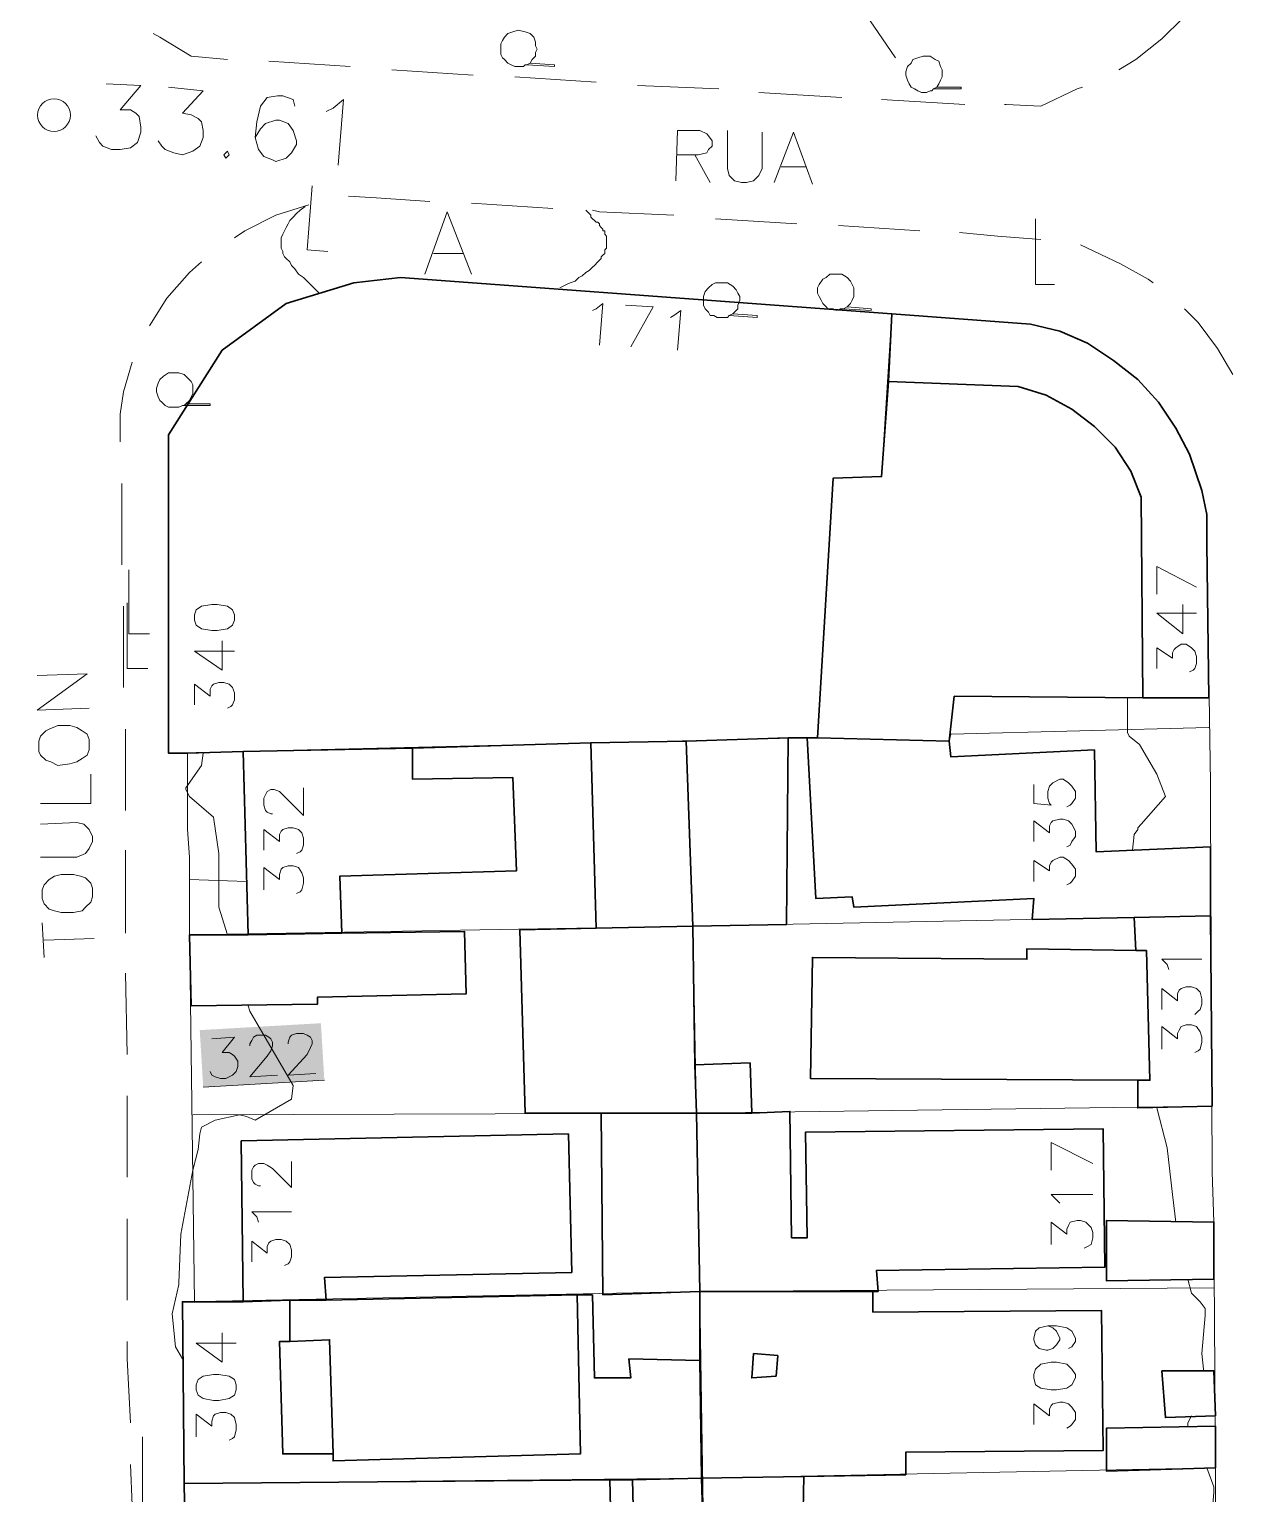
# Model space of a CAD drawing. Extents: x -2391 to 32076, y -11492 to 5852.
# Drawn here: x 4880.4 to 4939.7, y -1048.4 to -976.7 of the extents above; entities that cross this region are included whole.
import ezdxf

# ---------------------------------------------------------------- set-up
doc = ezdxf.new("R2010")
doc.units = 0
doc.header["$LTSCALE"] = 7
for name, color, linetype in [('ALVE-CT', 3, 'CONTINUOUS'), ('PDF_A101 - EDIFICACAO', 7, 'CONTINUOUS'), ('PDF_A103 - PROJECAO_1', 7, 'CONTINUOUS'), ('PDF_A104 - PROJECAO_2', 7, 'CONTINUOUS'), ('PDF_A123 - N DE PORTA', 7, 'CONTINUOUS'), ('PDF_A124 - MURO', 7, 'CONTINUOUS'), ('PDF_C301 - MEIO_FIO_2D', 7, 'CONTINUOUS'), ('PDF_C307 - TXT_NOME_LOGRADOURO', 7, 'CONTINUOUS'), ('PDF_F601 - LIMITE_VEGETACAO', 7, 'CONTINUOUS'), ('PDF_F602 - ARVORE_ISOLADA', 7, 'CONTINUOUS'), ('PDF_F604 - TXT_AGRUPAMENTO_ARVORE', 7, 'CONTINUOUS'), ('PDF_I903 - POSTE', 7, 'CONTINUOUS'), ('PDF_N1402 - CURVA_INTERMEDIARIA', 7, 'CONTINUOUS'), ('PDF_N1403 - COTA_DE_APARELHO', 7, 'CONTINUOUS')]:
    doc.layers.add(name, color=color, linetype=linetype)

msp = doc.modelspace()

# ---------------------------------------------------------------- linework, layer by layer
at = {"layer": 'ALVE-CT'}
msp.add_circle((4550.796, -1271.53), 500, dxfattribs=at)
at = {"layer": 'PDF_A101 - EDIFICACAO', "lineweight": 30}
for points in [[(4922.639, -990.616), (4922.47, -993.918), (4922.131, -998.574), (4919.76, -998.659), (4918.998, -1011.358), (4918.49, -1011.358), (4917.559, -1011.358), (4912.564, -1011.528), (4907.907, -1011.612), (4899.187, -1011.866), (4890.89, -1012.036), (4888.181, -1012.12), (4887.249, -1012.12), (4887.249, -996.542), (4889.874, -992.394), (4893.007, -990.108), (4896.308, -989.092), (4898.594, -988.838)], [(4938.048, -1001.876), (4938.132, -1009.411), (4934.915, -1009.411), (4925.687, -1009.326), (4925.433, -1011.528), (4918.998, -1011.358), (4919.76, -998.659), (4922.131, -998.574), (4922.47, -993.918), (4922.639, -990.616), (4929.412, -991.124), (4930.851, -991.462), (4932.206, -992.055), (4933.476, -992.902), (4934.661, -993.833), (4935.677, -994.934), (4936.524, -996.204), (4937.201, -997.474), (4937.794, -999.252), (4938.048, -1000.437)], [(4895.716, -1020.925), (4891.144, -1021.01), (4890.89, -1012.036), (4899.187, -1011.866), (4899.187, -1013.39), (4904.097, -1013.306), (4904.267, -1017.878), (4895.631, -1018.132)], [(4912.902, -1020.587), (4908.161, -1020.671), (4907.907, -1011.612), (4912.564, -1011.528)], [(4912.902, -1020.587), (4912.564, -1011.528), (4917.559, -1011.358), (4917.474, -1020.502)], [(4918.998, -1011.358), (4925.433, -1011.528), (4925.517, -1012.29), (4932.544, -1011.951), (4932.629, -1016.946), (4938.217, -1016.692), (4938.217, -1020.079), (4934.492, -1020.163), (4929.497, -1020.248), (4929.581, -1019.232), (4920.776, -1019.655), (4920.692, -1019.147), (4918.914, -1019.232), (4918.49, -1011.358)], [(4938.217, -1020.079), (4938.302, -1029.392), (4934.661, -1029.476), (4934.661, -1028.122), (4918.66, -1028.037), (4918.744, -1022.111), (4929.243, -1022.195), (4929.243, -1021.687), (4934.576, -1021.772), (4934.492, -1020.163)], [(4891.144, -1021.01), (4895.716, -1020.925), (4901.727, -1020.841), (4901.812, -1023.889), (4894.53, -1024.058), (4894.53, -1024.397), (4888.35, -1024.481), (4888.265, -1021.01)], [(4912.987, -1027.36), (4913.072, -1029.73), (4908.415, -1029.73), (4904.69, -1029.73), (4904.436, -1020.756), (4908.161, -1020.671), (4912.902, -1020.587)], [(4915.781, -1029.73), (4913.072, -1029.73), (4912.987, -1027.36), (4915.696, -1027.275)], [(4913.241, -1038.451), (4908.5, -1038.62), (4908.415, -1029.73), (4913.072, -1029.73)], [(4921.708, -1038.451), (4913.241, -1038.451), (4913.072, -1029.73), (4915.781, -1029.73), (4917.644, -1029.646), (4917.728, -1035.826), (4918.49, -1035.826), (4918.406, -1030.662), (4932.968, -1030.492), (4933.052, -1037.266), (4921.877, -1037.435), (4921.962, -1038.451)], [(4894.954, -1038.874), (4893.176, -1038.874), (4890.89, -1038.959), (4890.805, -1031.085), (4906.807, -1030.746), (4906.976, -1037.52), (4894.869, -1037.774)], [(4938.386, -1037.858), (4933.137, -1037.943), (4933.137, -1034.98), (4938.386, -1035.064)], [(4907.992, -1038.62), (4908.077, -1042.684), (4909.855, -1042.684), (4909.77, -1041.753), (4913.241, -1041.837), (4913.326, -1047.595), (4909.939, -1047.679), (4908.839, -1047.679), (4888.011, -1047.848), (4887.927, -1038.959), (4890.89, -1038.959), (4893.176, -1038.874), (4894.954, -1038.874), (4907.23, -1038.62)], [(4918.321, -1047.51), (4913.326, -1047.595), (4913.241, -1041.837), (4913.241, -1038.705), (4913.241, -1038.451), (4921.708, -1038.451), (4921.708, -1039.467), (4932.883, -1039.382), (4932.968, -1046.24), (4923.316, -1046.325), (4923.316, -1047.425)], [(4917.051, -1041.583), (4915.866, -1041.499), (4915.781, -1042.684), (4916.966, -1042.599)], [(4938.471, -1044.547), (4936.016, -1044.631), (4935.846, -1042.345), (4938.386, -1042.345)], [(4938.471, -1047.087), (4933.137, -1047.256), (4933.137, -1045.139), (4938.471, -1045.055)], [(4895.123, -1056.823), (4888.858, -1056.908), (4888.181, -1056.908), (4888.011, -1047.848), (4908.839, -1047.679), (4909.008, -1055.13), (4896.308, -1055.553), (4896.393, -1056.823)], [(4913.41, -1050.896), (4910.024, -1050.896), (4909.939, -1047.679), (4913.326, -1047.595)], [(4918.152, -1056.484), (4916.458, -1056.569), (4913.495, -1056.654), (4913.41, -1050.896), (4913.326, -1047.595), (4918.321, -1047.51)]]:
    msp.add_lwpolyline(points, close=True, dxfattribs=at)
at = {"layer": 'PDF_A103 - PROJECAO_1', "lineweight": 30}
for points in [[(4934.915, -1009.411), (4925.687, -1009.326), (4925.433, -1011.528), (4918.998, -1011.358), (4919.76, -998.659), (4922.131, -998.574), (4922.47, -993.918), (4928.819, -994.172), (4930.174, -994.595), (4931.444, -995.272), (4932.544, -996.119), (4933.56, -997.135), (4934.322, -998.32), (4934.83, -999.59)], [(4934.576, -1021.772), (4935.084, -1021.772), (4935.254, -1028.122), (4934.661, -1028.122), (4918.66, -1028.037), (4918.744, -1022.111), (4929.243, -1022.195), (4929.243, -1021.687)], [(4907.23, -1038.62), (4907.399, -1046.409), (4895.292, -1046.748), (4895.292, -1046.409), (4892.837, -1046.409), (4892.668, -1040.906), (4893.176, -1040.906), (4893.176, -1038.874), (4894.954, -1038.874)]]:
    msp.add_lwpolyline(points, close=True, dxfattribs=at)
at = {"layer": 'PDF_A104 - PROJECAO_2', "lineweight": 30}
msp.add_lwpolyline([(4895.292, -1046.409), (4895.123, -1040.821), (4893.176, -1040.906), (4893.176, -1038.874), (4894.954, -1038.874), (4907.23, -1038.62), (4907.399, -1046.409), (4895.292, -1046.748)], close=True, dxfattribs=at)
at = {"layer": 'PDF_A123 - N DE PORTA', "lineweight": 9}
for points in [[(4907.992, -990.446), (4908.161, -990.362), (4908.5, -990.108), (4908.331, -992.14)], [(4909.855, -992.224), (4910.955, -990.277), (4909.601, -990.192)], [(4911.802, -990.785), (4911.971, -990.7), (4912.31, -990.446), (4912.141, -992.394)], [(4937.54, -1003.993), (4935.592, -1002.977), (4935.592, -1004.331)], [(4937.54, -1005.263), (4935.592, -1005.263), (4936.862, -1006.279), (4936.862, -1004.839)], [(4890.467, -1007.125), (4888.519, -1007.125), (4889.874, -1008.057), (4889.874, -1006.617)], [(4935.592, -1007.972), (4935.592, -1006.956), (4936.354, -1007.464), (4936.354, -1007.21), (4936.439, -1007.041), (4936.524, -1006.956), (4936.778, -1006.787), (4937.032, -1006.787), (4937.286, -1006.956), (4937.455, -1007.125), (4937.54, -1007.379), (4937.54, -1007.718), (4937.455, -1007.972), (4937.37, -1008.057), (4937.201, -1008.141)], [(4888.519, -1009.75), (4888.519, -1008.734), (4889.281, -1009.326), (4889.281, -1008.988), (4889.366, -1008.819), (4889.451, -1008.734), (4889.705, -1008.649), (4889.959, -1008.649), (4890.213, -1008.734), (4890.382, -1008.903), (4890.467, -1009.157), (4890.467, -1009.496), (4890.382, -1009.75), (4890.297, -1009.834), (4890.128, -1009.919)], [(4892.329, -1015.084), (4892.245, -1015.084), (4892.075, -1014.999), (4891.991, -1014.914), (4891.906, -1014.66), (4891.906, -1014.322), (4891.991, -1014.152), (4892.075, -1013.983), (4892.245, -1013.898), (4892.414, -1013.898), (4892.668, -1013.983), (4892.922, -1014.237), (4893.853, -1015.168), (4893.853, -1013.814)], [(4929.581, -1013.644), (4929.581, -1014.576), (4930.428, -1014.66), (4930.343, -1014.576), (4930.259, -1014.322), (4930.259, -1013.983), (4930.343, -1013.729), (4930.513, -1013.56), (4930.851, -1013.39), (4931.021, -1013.39), (4931.275, -1013.56), (4931.444, -1013.729), (4931.613, -1013.983), (4931.613, -1014.322), (4931.444, -1014.576), (4931.359, -1014.66), (4931.19, -1014.745)], [(4929.581, -1016.438), (4929.581, -1015.422), (4930.343, -1016.015), (4930.343, -1015.676), (4930.428, -1015.507), (4930.513, -1015.422), (4930.851, -1015.338), (4931.021, -1015.338), (4931.275, -1015.422), (4931.444, -1015.592), (4931.613, -1015.93), (4931.613, -1016.184), (4931.444, -1016.438), (4931.359, -1016.608), (4931.19, -1016.692)], [(4891.906, -1016.862), (4891.906, -1015.846), (4892.668, -1016.438), (4892.668, -1016.1), (4892.753, -1015.93), (4892.837, -1015.846), (4893.091, -1015.761), (4893.345, -1015.761), (4893.599, -1015.846), (4893.768, -1016.015), (4893.853, -1016.269), (4893.853, -1016.608), (4893.768, -1016.862), (4893.684, -1016.946), (4893.514, -1017.031)], [(4891.906, -1018.809), (4891.906, -1017.708), (4892.668, -1018.301), (4892.668, -1018.047), (4892.753, -1017.793), (4892.837, -1017.708), (4893.091, -1017.624), (4893.345, -1017.624), (4893.599, -1017.708), (4893.768, -1017.962), (4893.853, -1018.216), (4893.853, -1018.47), (4893.768, -1018.809), (4893.684, -1018.893), (4893.514, -1018.978)], [(4929.581, -1018.386), (4929.581, -1017.37), (4930.343, -1017.878), (4930.343, -1017.624), (4930.428, -1017.454), (4930.513, -1017.37), (4930.851, -1017.2), (4931.021, -1017.2), (4931.275, -1017.37), (4931.444, -1017.539), (4931.613, -1017.793), (4931.613, -1018.132), (4931.444, -1018.386), (4931.359, -1018.47), (4931.19, -1018.555)], [(4936.185, -1022.703), (4936.1, -1022.449), (4935.846, -1022.195), (4937.794, -1022.195)], [(4935.846, -1024.651), (4935.846, -1023.635), (4936.608, -1024.227), (4936.608, -1023.889), (4936.693, -1023.719), (4936.778, -1023.635), (4937.032, -1023.55), (4937.286, -1023.55), (4937.54, -1023.635), (4937.709, -1023.804), (4937.794, -1024.143), (4937.794, -1024.397), (4937.709, -1024.651), (4937.624, -1024.735), (4937.455, -1024.905)], [(4935.846, -1026.598), (4935.846, -1025.497), (4936.608, -1026.09), (4936.608, -1025.836), (4936.693, -1025.667), (4936.778, -1025.497), (4937.032, -1025.413), (4937.286, -1025.413), (4937.54, -1025.497), (4937.709, -1025.751), (4937.794, -1026.005), (4937.794, -1026.259), (4937.709, -1026.598), (4937.624, -1026.683), (4937.455, -1026.767)], [(4889.366, -1026.09), (4890.467, -1026.005), (4889.874, -1026.767), (4890.213, -1026.767), (4890.382, -1026.852), (4890.467, -1026.937), (4890.636, -1027.191), (4890.636, -1027.445), (4890.551, -1027.699), (4890.382, -1027.868), (4890.043, -1028.037), (4889.789, -1028.037), (4889.535, -1027.953), (4889.366, -1027.868), (4889.281, -1027.699)], [(4891.229, -1026.429), (4891.229, -1026.344), (4891.313, -1026.175), (4891.398, -1026.005), (4891.567, -1025.921), (4891.991, -1025.921), (4892.16, -1026.005), (4892.245, -1026.09), (4892.329, -1026.259), (4892.329, -1026.429), (4892.245, -1026.683), (4892.075, -1026.937), (4891.229, -1027.953), (4892.583, -1027.868)], [(4893.091, -1026.344), (4893.091, -1026.259), (4893.176, -1026.005), (4893.261, -1025.921), (4893.514, -1025.836), (4893.853, -1025.836), (4894.022, -1025.921), (4894.192, -1026.005), (4894.276, -1026.175), (4894.276, -1026.344), (4894.192, -1026.513), (4894.022, -1026.852), (4893.091, -1027.868), (4894.446, -1027.783)], [(4932.46, -1032.186), (4930.428, -1031.17), (4930.428, -1032.524)], [(4891.737, -1033.286), (4891.652, -1033.286), (4891.483, -1033.202), (4891.398, -1033.117), (4891.313, -1032.948), (4891.313, -1032.524), (4891.398, -1032.355), (4891.483, -1032.27), (4891.652, -1032.186), (4891.906, -1032.186), (4892.075, -1032.27), (4892.329, -1032.44), (4893.261, -1033.371), (4893.261, -1032.101)], [(4930.851, -1034.133), (4930.682, -1033.964), (4930.428, -1033.71), (4932.46, -1033.71)], [(4891.652, -1035.064), (4891.567, -1034.81), (4891.313, -1034.556), (4893.261, -1034.556)], [(4930.428, -1036.165), (4930.428, -1035.064), (4931.19, -1035.657), (4931.19, -1035.403), (4931.275, -1035.234), (4931.359, -1035.064), (4931.698, -1034.98), (4931.867, -1034.98), (4932.121, -1035.064), (4932.375, -1035.318), (4932.46, -1035.572), (4932.46, -1035.826), (4932.375, -1036.165), (4932.206, -1036.25), (4932.037, -1036.334)], [(4891.313, -1037.012), (4891.313, -1035.996), (4892.075, -1036.588), (4892.075, -1036.25), (4892.16, -1036.08), (4892.245, -1035.996), (4892.499, -1035.911), (4892.753, -1035.911), (4893.007, -1035.996), (4893.176, -1036.165), (4893.261, -1036.419), (4893.261, -1036.758), (4893.176, -1037.012), (4893.091, -1037.096), (4892.922, -1037.181)], [(4890.551, -1040.991), (4888.604, -1040.991), (4889.874, -1041.922), (4889.874, -1040.483)], [(4930.259, -1040.144), (4930.513, -1040.229), (4930.682, -1040.398), (4930.851, -1040.737), (4930.851, -1040.821), (4930.682, -1041.075), (4930.513, -1041.245), (4930.259, -1041.329), (4930.174, -1041.329), (4929.835, -1041.245), (4929.666, -1041.075), (4929.581, -1040.821), (4929.581, -1040.737), (4929.666, -1040.398), (4929.835, -1040.229), (4930.259, -1040.144), (4930.682, -1040.144), (4931.19, -1040.229), (4931.444, -1040.398), (4931.613, -1040.737), (4931.613, -1040.906), (4931.444, -1041.16), (4931.275, -1041.245)], [(4929.581, -1044.97), (4929.581, -1043.954), (4930.343, -1044.547), (4930.343, -1044.208), (4930.428, -1044.039), (4930.513, -1043.954), (4930.851, -1043.869), (4931.021, -1043.869), (4931.275, -1043.954), (4931.444, -1044.123), (4931.613, -1044.377), (4931.613, -1044.716), (4931.444, -1044.97), (4931.359, -1045.055), (4931.19, -1045.139)], [(4888.604, -1045.563), (4888.604, -1044.462), (4889.366, -1045.055), (4889.366, -1044.801), (4889.451, -1044.547), (4889.535, -1044.462), (4889.789, -1044.377), (4890.043, -1044.377), (4890.297, -1044.462), (4890.467, -1044.631), (4890.551, -1044.97), (4890.551, -1045.224), (4890.467, -1045.563), (4890.382, -1045.647), (4890.213, -1045.732)]]:
    msp.add_lwpolyline(points, dxfattribs=at)
for points in [[(4888.519, -1005.601), (4888.604, -1005.855), (4888.858, -1006.025), (4889.366, -1006.109), (4889.62, -1006.109), (4890.128, -1006.025), (4890.382, -1005.855), (4890.467, -1005.601), (4890.467, -1005.347), (4890.382, -1005.093), (4890.128, -1004.924), (4889.62, -1004.839), (4889.366, -1004.839), (4888.858, -1004.924), (4888.604, -1005.093), (4888.519, -1005.347)], [(4929.581, -1042.684), (4929.666, -1043.023), (4929.92, -1043.192), (4930.428, -1043.277), (4930.682, -1043.277), (4931.19, -1043.192), (4931.444, -1043.023), (4931.613, -1042.684), (4931.613, -1042.515), (4931.444, -1042.261), (4931.19, -1042.007), (4930.682, -1041.922), (4930.428, -1041.922), (4929.92, -1042.007), (4929.666, -1042.261), (4929.581, -1042.515)], [(4888.604, -1043.277), (4888.689, -1043.531), (4888.943, -1043.7), (4889.451, -1043.785), (4889.705, -1043.785), (4890.213, -1043.7), (4890.467, -1043.531), (4890.551, -1043.277), (4890.551, -1043.023), (4890.467, -1042.769), (4890.213, -1042.599), (4889.705, -1042.515), (4889.451, -1042.515), (4888.943, -1042.599), (4888.689, -1042.769), (4888.604, -1043.023)]]:
    msp.add_lwpolyline(points, close=True, dxfattribs=at)
at = {"layer": 'PDF_A123 - N DE PORTA', "color": 7, "lineweight": 0, "true_color": 0xffffff}
msp.add_lwpolyline([(4888.943, -1028.46), (4894.869, -1028.122)], dxfattribs=at)
at = {"layer": 'PDF_A123 - N DE PORTA', "color": 7, "true_color": 0xffffff, "transparency": 33554559}
for points in [[(4888.773, -1025.667), (4894.7, -1025.328), (4888.943, -1028.46)], [(4894.7, -1025.328), (4888.943, -1028.46), (4894.869, -1028.122)]]:
    msp.add_solid(points, dxfattribs=at)
at = {"layer": 'PDF_A124 - MURO', "lineweight": 9}
for points in [[(4875.82, -917.382), (4879.799, -923.139), (4881.238, -922.123), (4891.398, -937.447), (4891.821, -937.193), (4894.361, -940.918), (4891.229, -942.95), (4894.361, -946.929), (4899.441, -954.718), (4904.013, -951.67), (4909.347, -958.952), (4907.907, -960.052), (4910.278, -963.354), (4909.685, -963.777), (4912.564, -969.196), (4916.966, -969.535), (4922.808, -978.086)], [(4938.471, -1049.203), (4938.471, -1047.256), (4938.386, -1035.064), (4938.302, -1032.609), (4938.217, -1014.745), (4938.217, -1013.56), (4938.048, -1001.876), (4938.048, -1000.437), (4937.794, -999.252), (4937.201, -997.474), (4936.524, -996.204), (4935.677, -994.934), (4934.661, -993.833), (4933.476, -992.902), (4932.206, -992.055), (4930.851, -991.462), (4929.412, -991.124), (4898.594, -988.838), (4896.308, -989.092), (4893.007, -990.108), (4889.874, -992.394), (4887.249, -996.542), (4887.249, -1012.12), (4918.49, -1011.358), (4925.433, -1011.528), (4925.517, -1011.189), (4938.132, -1010.85)], [(4918.998, -1011.358), (4919.76, -998.659), (4922.131, -998.574), (4922.639, -990.616)], [(4912.564, -1011.528), (4912.902, -1020.587), (4938.217, -1020.079)], [(4888.519, -1038.959), (4888.265, -1020.671), (4888.265, -1018.301), (4888.265, -1017.2), (4888.181, -1015.846), (4888.181, -1012.12)], [(4888.265, -1018.301), (4891.059, -1018.386)], [(4888.265, -1021.01), (4912.902, -1020.587), (4913.241, -1038.705), (4913.664, -1065.628), (4915.019, -1137.592), (4889.789, -1138.1)], [(4888.435, -1029.815), (4913.072, -1029.73), (4938.302, -1029.392)], [(4888.011, -1047.848), (4887.927, -1038.959), (4913.241, -1038.451), (4938.386, -1038.281)], [(4939.064, -1083.153), (4914.003, -1083.746), (4889.197, -1083.915), (4889.027, -1073.332), (4889.027, -1071.808), (4888.858, -1056.908), (4888.181, -1056.908), (4888.011, -1047.848), (4913.326, -1047.595), (4938.471, -1047.087)]]:
    msp.add_lwpolyline(points, dxfattribs=at)
at = {"layer": 'PDF_C301 - MEIO_FIO_2D', "lineweight": 9}
for points in [[(4936.862, -976.138), (4935.846, -977.154), (4934.576, -978.17), (4933.73, -978.678)], [(4890.128, -978.17), (4888.35, -978.001), (4886.826, -977.07), (4886.487, -976.9)], [(4896.139, -978.509), (4892.16, -978.255)], [(4902.15, -978.932), (4898.171, -978.678)], [(4908.161, -979.271), (4904.182, -979.017)], [(4914.172, -979.61), (4910.193, -979.44)], [(4931.952, -979.525), (4931.698, -979.61), (4929.92, -980.456), (4928.227, -980.371), (4928.142, -980.371)], [(4920.184, -980.033), (4916.12, -979.779)], [(4926.195, -980.371), (4922.131, -980.117)], [(4894.107, -985.282), (4892.499, -985.79), (4890.975, -986.552), (4890.467, -986.891)], [(4894.107, -985.282), (4894.107, -985.282)], [(4900.034, -985.113), (4897.409, -984.943), (4896.054, -984.859)], [(4906.045, -985.451), (4902.066, -985.197)], [(4911.971, -985.79), (4908.331, -985.621), (4907.992, -985.536)], [(4917.982, -986.213), (4914.003, -985.959)], [(4923.993, -986.552), (4920.014, -986.298)], [(4929.92, -986.975), (4927.803, -986.806), (4925.941, -986.637)], [(4935.423, -989.092), (4935.169, -988.923), (4933.814, -988.161), (4931.867, -987.229)], [(4888.858, -988.076), (4888.265, -988.584), (4887.165, -989.854), (4886.318, -991.208)], [(4939.318, -993.579), (4938.556, -992.309), (4937.624, -991.039), (4936.947, -990.362)], [(4885.471, -992.986), (4885.048, -994.426), (4884.879, -995.526), (4884.879, -996.881)], [(4884.963, -998.913), (4884.963, -1002.892)], [(4885.048, -1004.924), (4885.048, -1008.903)], [(4885.133, -1010.935), (4885.133, -1014.914)], [(4885.133, -1016.862), (4885.133, -1020.925)], [(4885.133, -1022.873), (4885.217, -1026.852)], [(4885.217, -1028.884), (4885.217, -1032.863)], [(4885.217, -1034.895), (4885.217, -1038.874)], [(4885.217, -1040.906), (4885.217, -1041.753), (4885.387, -1044.885)], [(4885.387, -1046.917), (4885.556, -1050.896)]]:
    msp.add_lwpolyline(points, dxfattribs=at)
at = {"layer": 'PDF_C307 - TXT_NOME_LOGRADOURO', "lineweight": 9}
for points in [[(4912.056, -984.097), (4912.141, -981.641), (4913.241, -981.641), (4913.58, -981.811), (4913.664, -981.895), (4913.834, -982.149), (4913.834, -982.403), (4913.664, -982.573), (4913.58, -982.742), (4913.156, -982.827), (4912.141, -982.827)], [(4914.596, -981.641), (4914.596, -983.504), (4914.68, -983.843), (4914.934, -984.097), (4915.273, -984.181), (4915.527, -984.181), (4915.866, -984.097), (4916.12, -983.843), (4916.289, -983.504), (4916.289, -981.726)], [(4916.882, -984.181), (4917.813, -981.726), (4918.744, -984.266)], [(4912.987, -982.827), (4913.749, -984.181)], [(4917.22, -983.419), (4918.406, -983.419)], [(4883.355, -1009.919), (4880.815, -1010.004), (4883.27, -1008.226), (4880.815, -1008.311)], [(4880.984, -1014.576), (4883.44, -1014.576), (4883.44, -1013.136)], [(4880.984, -1017.2), (4882.762, -1017.2), (4883.186, -1017.031), (4883.355, -1016.777), (4883.524, -1016.438), (4883.524, -1016.184), (4883.355, -1015.846), (4883.101, -1015.592), (4882.762, -1015.507), (4880.984, -1015.592)], [(4881.154, -1022.111), (4881.069, -1020.417)], [(4881.154, -1021.264), (4883.609, -1021.179)]]:
    msp.add_lwpolyline(points, dxfattribs=at)
for points in [[(4880.9, -1012.036), (4880.984, -1012.205), (4881.238, -1012.459), (4881.492, -1012.544), (4881.831, -1012.713), (4882.424, -1012.628), (4882.762, -1012.544), (4883.016, -1012.374), (4883.27, -1012.205), (4883.355, -1011.951), (4883.355, -1011.443), (4883.27, -1011.189), (4883.016, -1011.02), (4882.762, -1010.85), (4882.424, -1010.766), (4881.831, -1010.766), (4881.408, -1010.935), (4881.238, -1011.02), (4880.984, -1011.274), (4880.9, -1011.528)], [(4881.069, -1019.232), (4881.154, -1019.486), (4881.408, -1019.74), (4881.662, -1019.825), (4882, -1019.909), (4882.593, -1019.909), (4883.016, -1019.825), (4883.186, -1019.655), (4883.44, -1019.401), (4883.524, -1019.147), (4883.524, -1018.724), (4883.44, -1018.47), (4883.186, -1018.216), (4882.932, -1018.132), (4882.593, -1018.047), (4882, -1018.047), (4881.662, -1018.132), (4881.408, -1018.301), (4881.154, -1018.555), (4881.069, -1018.809)]]:
    msp.add_lwpolyline(points, close=True, dxfattribs=at)
at = {"layer": 'PDF_F601 - LIMITE_VEGETACAO', "lineweight": 9}
for points in [[(4894.615, -989.6), (4894.53, -989.515), (4894.276, -989.261), (4894.107, -989.092), (4893.853, -988.838), (4893.599, -988.669), (4893.43, -988.415), (4893.261, -988.245), (4893.176, -988.076), (4893.007, -987.907), (4892.922, -987.822), (4892.837, -987.653), (4892.837, -987.568), (4892.753, -987.399), (4892.753, -987.314), (4892.753, -987.145), (4892.753, -986.975), (4892.753, -986.891), (4892.837, -986.721), (4892.922, -986.552), (4893.007, -986.383), (4893.091, -986.213), (4893.176, -986.044), (4893.345, -985.875), (4893.514, -985.705), (4893.684, -985.536), (4893.938, -985.367)], [(4907.653, -985.536), (4907.738, -985.621), (4907.823, -985.705), (4907.907, -985.79), (4907.907, -985.875), (4907.992, -985.959), (4908.077, -986.044), (4908.161, -986.129), (4908.246, -986.129), (4908.331, -986.213), (4908.331, -986.298), (4908.415, -986.383), (4908.5, -986.467), (4908.5, -986.552), (4908.585, -986.552), (4908.585, -986.637), (4908.585, -986.721), (4908.669, -986.806), (4908.669, -986.891), (4908.669, -986.975), (4908.669, -987.06), (4908.669, -987.145), (4908.669, -987.229), (4908.669, -987.314), (4908.669, -987.399), (4908.585, -987.483), (4908.585, -987.568), (4908.585, -987.653), (4908.5, -987.737), (4908.415, -987.822), (4908.415, -987.907), (4908.331, -987.991), (4908.246, -988.076), (4908.077, -988.245), (4907.992, -988.33), (4907.823, -988.499), (4907.653, -988.584), (4907.484, -988.753), (4907.315, -988.838), (4907.145, -989.007), (4906.891, -989.092), (4906.722, -989.177), (4906.553, -989.261), (4906.383, -989.346)]]:
    msp.add_lwpolyline(points, dxfattribs=at)
at = {"layer": 'PDF_F602 - ARVORE_ISOLADA', "lineweight": 9}
for points in [[(4904.944, -978.34), (4904.775, -978.424), (4904.69, -978.424), (4904.605, -978.509), (4904.351, -978.509), (4904.182, -978.509), (4904.013, -978.424), (4903.843, -978.34), (4903.674, -978.17), (4903.589, -978.086), (4903.505, -977.916), (4903.505, -977.662), (4903.505, -977.408), (4903.589, -977.239), (4903.674, -977.07), (4903.843, -976.9), (4904.097, -976.816), (4904.351, -976.731), (4904.69, -976.816), (4904.944, -976.9), (4905.113, -977.07), (4905.198, -977.324), (4905.198, -977.493), (4905.283, -977.662), (4905.198, -977.832), (4905.198, -978.001), (4905.029, -978.17), (4904.944, -978.34), (4904.775, -978.424), (4906.129, -978.509), (4906.129, -978.424)], [(4924.84, -979.525), (4924.671, -979.61), (4924.586, -979.694), (4924.501, -979.694), (4924.332, -979.779), (4924.078, -979.779), (4923.909, -979.694), (4923.739, -979.61), (4923.57, -979.525), (4923.485, -979.356), (4923.401, -979.186), (4923.316, -978.932), (4923.316, -978.763), (4923.401, -978.509), (4923.57, -978.34), (4923.655, -978.17), (4923.909, -978.086), (4924.163, -978.001), (4924.501, -978.001), (4924.755, -978.17), (4924.925, -978.255), (4925.009, -978.509), (4925.094, -978.678), (4925.094, -978.848), (4925.094, -979.017), (4925.009, -979.186), (4924.925, -979.356), (4924.84, -979.525), (4924.671, -979.61), (4926.025, -979.61), (4926.025, -979.525)], [(4920.438, -990.277), (4920.268, -990.362), (4920.099, -990.362), (4919.93, -990.446), (4919.76, -990.362), (4919.506, -990.362), (4919.422, -990.277), (4919.252, -990.108), (4919.168, -989.938), (4919.083, -989.769), (4918.998, -989.6), (4918.998, -989.346), (4919.083, -989.177), (4919.252, -988.923), (4919.422, -988.838), (4919.591, -988.669), (4919.845, -988.669), (4920.184, -988.669), (4920.438, -988.838), (4920.607, -989.007), (4920.692, -989.177), (4920.776, -989.346), (4920.776, -989.6), (4920.776, -989.769), (4920.692, -989.938), (4920.607, -990.108), (4920.438, -990.277), (4920.268, -990.362), (4921.623, -990.446), (4921.623, -990.362)], [(4914.85, -990.616), (4914.68, -990.7), (4914.596, -990.785), (4914.511, -990.785), (4914.257, -990.785), (4914.088, -990.785), (4913.918, -990.7), (4913.749, -990.7), (4913.664, -990.531), (4913.495, -990.362), (4913.41, -990.192), (4913.41, -989.938), (4913.41, -989.769), (4913.495, -989.515), (4913.664, -989.346), (4913.834, -989.177), (4914.003, -989.092), (4914.257, -989.092), (4914.596, -989.092), (4914.85, -989.261), (4915.019, -989.431), (4915.104, -989.6), (4915.188, -989.769), (4915.188, -989.938), (4915.104, -990.192), (4915.104, -990.362), (4914.934, -990.531), (4914.85, -990.616), (4914.68, -990.7), (4916.035, -990.785), (4916.035, -990.7)], [(4888.096, -995.018), (4888.011, -995.103), (4887.927, -995.103), (4887.757, -995.188), (4887.588, -995.188), (4887.419, -995.188), (4887.249, -995.188), (4887.08, -995.103), (4886.911, -994.934), (4886.826, -994.849), (4886.741, -994.68), (4886.657, -994.426), (4886.657, -994.256), (4886.741, -994.002), (4886.826, -993.833), (4886.995, -993.664), (4887.249, -993.494), (4887.419, -993.494), (4887.757, -993.494), (4888.011, -993.579), (4888.181, -993.748), (4888.35, -993.918), (4888.435, -994.087), (4888.435, -994.341), (4888.435, -994.51), (4888.35, -994.68), (4888.265, -994.849), (4888.096, -995.018), (4888.011, -995.103), (4889.281, -995.103), (4889.281, -995.018)]]:
    msp.add_lwpolyline(points, close=True, dxfattribs=at)
at = {"layer": 'PDF_F604 - TXT_AGRUPAMENTO_ARVORE', "lineweight": 9}
for points in [[(4899.78, -988.669), (4900.88, -985.621), (4902.066, -988.669)], [(4900.203, -987.653), (4901.642, -987.653)]]:
    msp.add_lwpolyline(points, dxfattribs=at)
at = {"layer": 'PDF_I903 - POSTE', "lineweight": 9}
for points in [[(4895.038, -987.568), (4894.022, -987.483), (4894.276, -984.351)], [(4930.597, -989.177), (4929.666, -989.177), (4929.666, -985.959)], [(4886.318, -1006.279), (4885.302, -1006.279), (4885.302, -1003.146)], [(4886.233, -1007.972), (4885.217, -1007.972), (4885.217, -1004.755)], [(4886.995, -1048.78), (4885.979, -1048.78), (4885.979, -1045.563)]]:
    msp.add_lwpolyline(points, dxfattribs=at)
at = {"layer": 'PDF_N1402 - CURVA_INTERMEDIARIA', "lineweight": 9}
for points in [[(4934.153, -1009.411), (4934.153, -1011.104), (4934.238, -1011.274), (4934.746, -1011.697), (4935.592, -1013.136), (4936.016, -1014.237), (4934.83, -1015.592), (4934.661, -1015.761), (4934.661, -1015.846), (4934.492, -1016.1), (4934.407, -1016.862)], [(4890.128, -1021.01), (4889.705, -1019.655), (4889.705, -1017.031), (4889.451, -1015.253), (4888.265, -1014.237), (4888.096, -1013.898), (4888.096, -1013.814), (4888.858, -1012.713), (4888.943, -1012.12)], [(4887.927, -1041.753), (4887.588, -1041.16), (4887.419, -1039.551), (4887.757, -1038.112), (4887.757, -1038.028), (4887.842, -1035.657), (4888.435, -1032.524), (4888.689, -1031.508), (4888.773, -1030.746), (4888.858, -1030.408), (4889.535, -1030.069), (4890.721, -1029.815), (4891.059, -1029.9), (4891.483, -1030.069), (4893.261, -1029.053), (4893.345, -1028.376), (4891.229, -1024.735), (4891.144, -1024.481)], [(4935.592, -1029.476), (4936.1, -1031.424), (4936.354, -1033.71), (4936.524, -1035.064)], [(4937.116, -1037.858), (4937.286, -1038.535), (4937.709, -1038.959), (4937.963, -1039.297), (4937.963, -1039.636), (4937.794, -1041.499), (4937.878, -1042.261), (4937.878, -1042.345)], [(4937.286, -1044.547), (4937.116, -1044.885), (4937.116, -1044.97), (4937.116, -1045.055)], [(4938.048, -1047.087), (4938.386, -1048.018), (4938.386, -1048.272), (4938.302, -1049.288)]]:
    msp.add_lwpolyline(points, dxfattribs=at)
at = {"layer": 'PDF_N1403 - COTA_DE_APARELHO', "lineweight": 9}
for points in [[(4884.201, -979.356), (4885.895, -979.44), (4884.879, -980.625), (4885.387, -980.625), (4885.641, -980.795), (4885.81, -980.964), (4885.895, -981.472), (4885.895, -981.726), (4885.725, -982.234), (4885.387, -982.488), (4884.879, -982.573), (4884.455, -982.573), (4884.032, -982.403), (4883.863, -982.234), (4883.694, -981.895)], [(4887.249, -979.525), (4888.943, -979.694), (4887.927, -980.795), (4888.35, -980.879), (4888.689, -981.049), (4888.858, -981.218), (4888.943, -981.641), (4888.943, -981.98), (4888.773, -982.403), (4888.435, -982.657), (4887.927, -982.827), (4887.503, -982.742), (4887.08, -982.573), (4886.911, -982.403), (4886.741, -982.149)], [(4893.43, -980.456), (4893.345, -980.117), (4892.837, -979.948), (4892.583, -979.948), (4892.075, -980.033), (4891.737, -980.456), (4891.567, -981.218), (4891.483, -981.98), (4891.652, -982.573), (4891.906, -982.911), (4892.329, -983.081), (4892.499, -983.165), (4893.007, -982.996), (4893.261, -982.742), (4893.514, -982.319), (4893.514, -982.149), (4893.345, -981.641), (4893.091, -981.303), (4892.668, -981.133), (4892.499, -981.133), (4891.991, -981.303), (4891.737, -981.557), (4891.483, -981.98)], [(4894.954, -980.71), (4895.292, -980.541), (4895.8, -980.117), (4895.546, -983.335)]]:
    msp.add_lwpolyline(points, dxfattribs=at)
msp.add_lwpolyline([(4890.128, -982.657), (4889.959, -982.827), (4890.043, -982.996), (4890.213, -982.827)], close=True, dxfattribs=at)
msp.add_circle((4881.643, -980.89), 0.804, dxfattribs=at)

doc.saveas('drawing.dxf')
